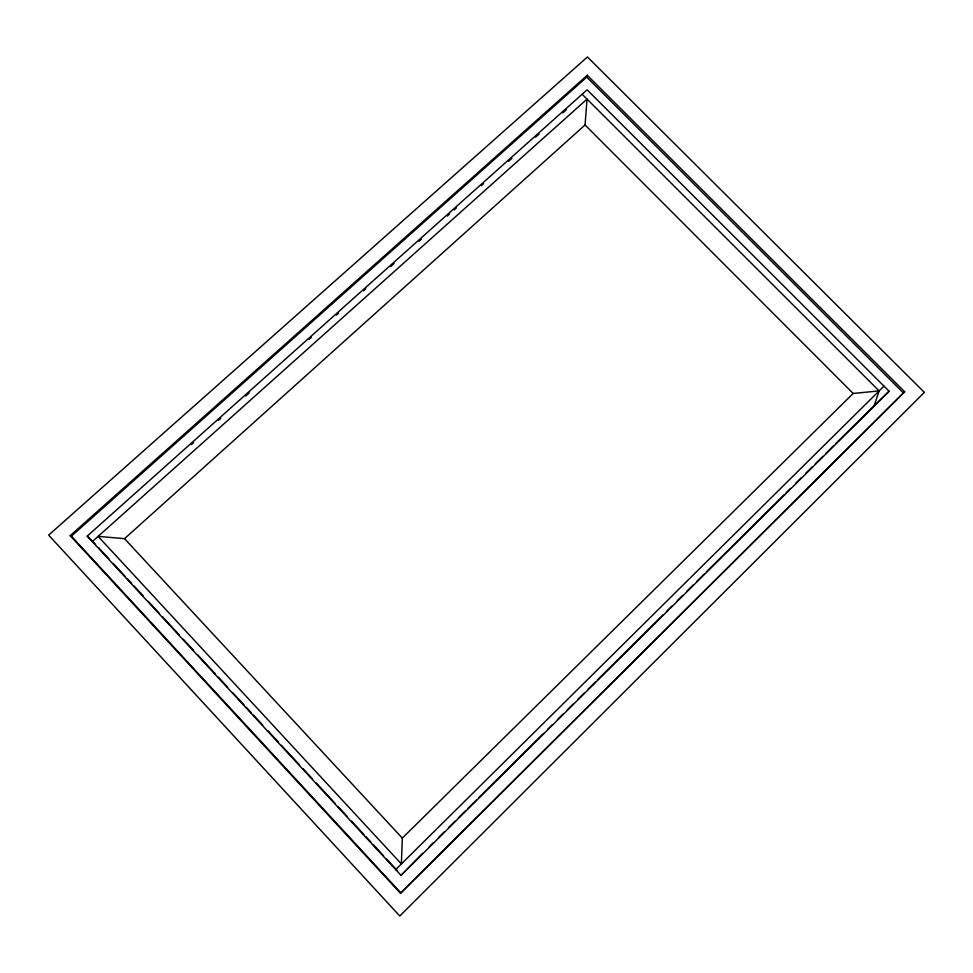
<?xml version="1.0" encoding="UTF-8"?>
<svg xmlns="http://www.w3.org/2000/svg" width="973" height="973" viewBox="0 0 973 973"><rect width="100%" height="100%" fill="white"/><g stroke="black" fill="none" stroke-linecap="round" stroke-linejoin="round"><path stroke-width="1.46" d="M402.311 838.106L401.375 863.951L98.115 536.378L124.52 538.665L402.311 838.106L853.175 393.469L879.118 390.915L874.009 406.203M124.52 538.665L585.053 124.97L587.047 99.112L92.301 541.584M400.475 893.287L904.683 391.742L587.266 75.262L70.202 535.661L400.475 893.287L904.683 391.742M401.022 875.372L889.103 391.231L587.133 89.784L87.229 536.099L401.022 875.372L422.659 853.309M70.202 535.661L71.382 536.159L586.743 77.147L587.266 75.262M429.142 846.887L433.447 842.606M438.847 837.267L444.235 831.915M448.553 827.634L455.023 821.212M458.259 818.001L465.812 810.509M467.977 808.368L476.6 799.818M478.752 797.678L543.481 733.472M547.799 729.203L552.117 724.921M557.505 719.57L562.905 714.218M567.21 709.937L573.693 703.515M577.998 699.234L584.481 692.825M587.716 689.614L595.269 682.122M597.422 679.981L663.221 614.717M666.456 611.506L671.856 606.155M677.244 600.803L682.645 595.452M686.962 591.17L693.433 584.761M696.668 581.55L704.221 574.058M706.374 571.917L784.043 494.88M786.208 492.739L790.514 488.458M795.914 483.107L801.302 477.755M805.62 473.486L812.09 467.064M815.325 463.853L822.878 456.361M826.113 453.15L833.666 445.658M835.831 443.518L889.103 391.231M395.683 869.594L883.971 386.111M191.401 444.564L193.663 442.545M218.572 420.3L220.847 418.268M245.755 396.023L249.149 392.995M309.171 339.395L311.433 337.376M336.342 315.118L338.616 313.099M363.525 290.854L365.787 288.835M390.708 266.578L394.101 263.549M419.01 241.304L421.285 239.273M447.325 216.018L449.587 213.999M454.123 209.949L456.386 207.93M481.294 185.685L483.557 183.654M508.478 161.409L511.871 158.38M535.649 137.132L539.054 134.104M562.832 112.868L566.225 109.827M87.229 536.099L95.573 544.406M586.743 77.147L903.139 392.666M582.158 94.223L879.118 390.915M585.053 124.97L853.175 393.469M98.674 547.75L108.988 558.916M113.123 563.379L125.505 576.77M127.572 578.996L131.696 583.459M133.763 585.697L143.055 595.731M148.212 601.314L159.56 613.586M162.661 616.943L179.178 634.797M183.301 639.261L193.627 650.414M197.75 654.878L215.301 673.851M218.402 677.196L227.682 687.242M232.851 692.825L244.199 705.097M246.266 707.322L251.423 712.905M253.491 715.143L262.783 725.177M267.94 730.759L278.266 741.925M281.355 745.269L298.906 764.231M303.029 768.694L312.321 778.741M316.456 783.204L335.028 803.297M338.13 806.641L347.422 816.688M351.545 821.151L363.926 834.542M365.994 836.768L371.151 842.35M373.218 844.576L383.544 855.741M386.634 859.086L396.96 870.251M71.382 536.159L400.548 892.557M924.35 392.374L399.781 916.019L48.65 535.114L587.437 56.981L924.35 392.374"/></g></svg>
